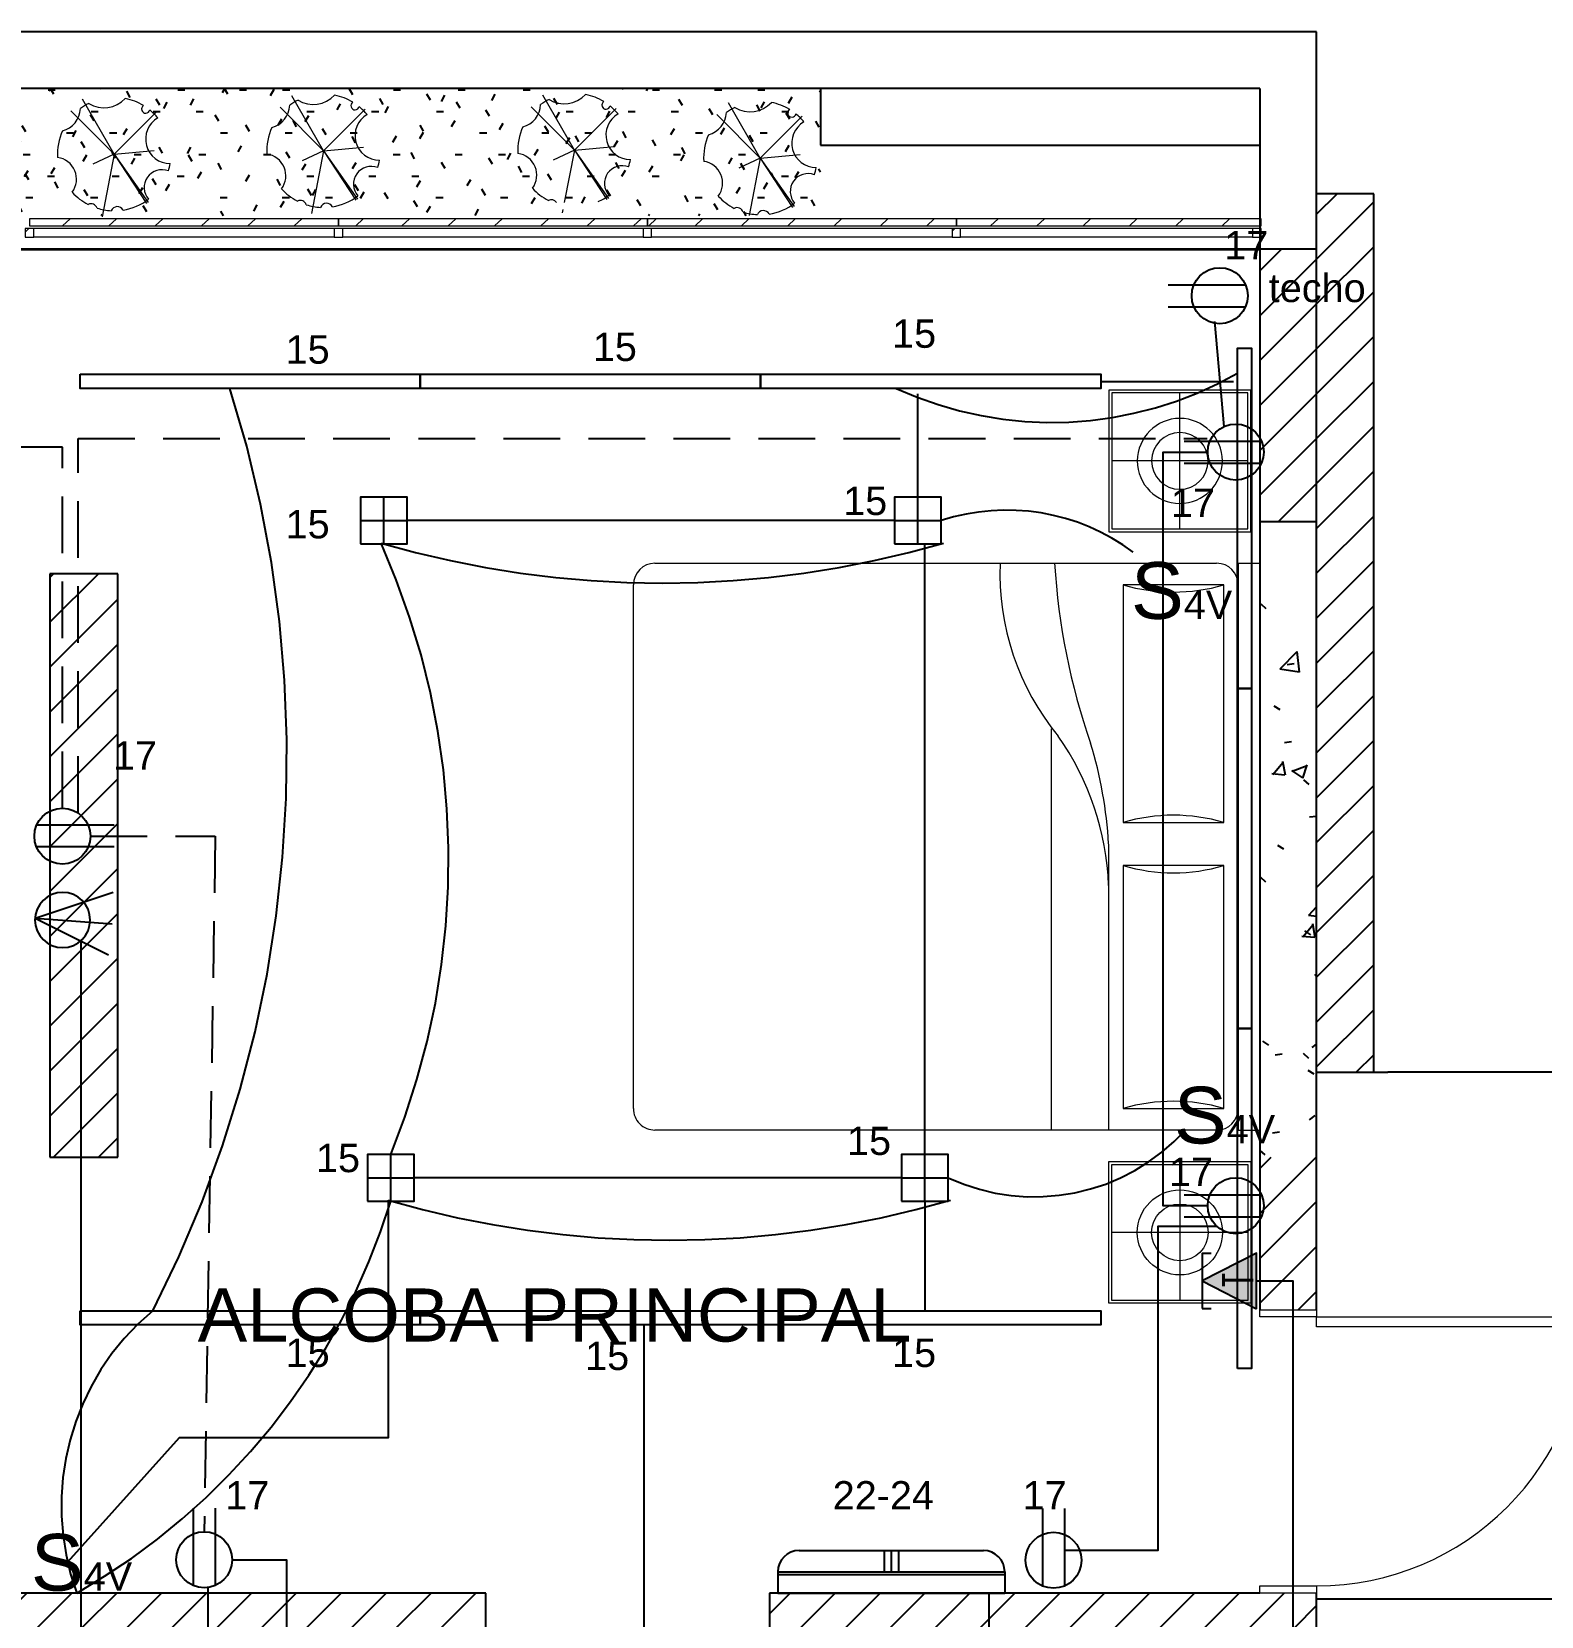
# Model space of a CAD drawing. Header units: inches. Extents: x 131 to 82119, y 71 to 16923.
# Drawn here: x 384.51 to 389.83, y 130.66 to 136.25 of the extents above; entities that cross this region are included whole.
import ezdxf
from ezdxf.enums import TextEntityAlignment as Align

# ---------------------------------------------------------------- set-up
doc = ezdxf.new("R2010")
doc.units = ezdxf.units.IN
doc.header["$MEASUREMENT"] = 0
doc.linetypes.add('HIDDEN', pattern=[9.525, 6.35, -3.175])
doc.linetypes.add('PISO', pattern=[0.3, 0.2, -0.1])
for name, color, linetype, lineweight in [('A-DOOR-____-MCUT', 31, 'Continuous', 18), ('A-DOOR-____-OTLN', 31, 'Continuous', 18), ('A-DOOR-FRAM-MCUT', 31, 'Continuous', 18), ('A-GLAZ-CURT-MCUT', 52, 'Continuous', 18), ('A-GLAZ-CURT-OTLN', 52, 'Continuous', 18), ('A-GLAZ-CWMG-MCUT', 51, 'Continuous', 18), ('A-GLAZ-CWMG-OTLN', 51, 'Continuous', 18), ('DUCTO-PARED O TECHO', 7, 'Continuous', 25), ('DUCTO-PISO', 7, 'PISO', 25), ('I-FURN-____-OTLN', 30, 'Continuous', 18), ('L-PLNT-____-OTLN', 71, 'Continuous', 18), ('RED-TELEFONO', 240, 'TELEFONO', 25), ('RED-TELEVISION', 84, 'TELEVISION', 25), ('RED-TELEVISIÓN', 84, 'TELEVISION', 25), ('RED-TELÉFONO', 240, 'TELEFONO', 25), ('SIMBOLOGIA', 150, 'Continuous', 25), ('SIMBOLOGÍA', 150, 'Continuous', 25)]:
    doc.layers.add(name, color=color, linetype=linetype, lineweight=lineweight)
for name, color, linetype in [('Arquitectonico', 253, 'Continuous'), ('INTERRUPTORES', 6, 'Continuous'), ('LAMPARAS', 20, 'Continuous'), ('Retorno', 5, 'HIDDEN')]:
    doc.layers.add(name, color=color, linetype=linetype)
doc.styles.add('Arial_2', font='arial.ttf', dxfattribs={"height": 0.089295})
doc.styles.add('ROMANS', font='romans.shx', dxfattribs={"width": 0.625})
doc.styles.get("Standard").update_dxf_attribs({"font": 'arial.ttf'})
doc.linetypes.add('TELEFONO', pattern='A,0.32,-0.12,["TEL",Standard,S=0.065,R=0,X=-0.065,Y=-0.0325],-0.14', length=0.58)
doc.linetypes.add('TELEVISION', pattern='A,0.32,-0.13,["TV",Standard,S=0.065,R=0,X=-0.065,Y=-0.0325],-0.13', length=0.58)
pattern_1 = [(45, (392.16384, 133.34242), (-0.079196, 0.079196), [])]

# ---------------------------------------------------------------- blocks, each defined once
blk = doc.blocks.new('System Panel - Glazed-1951075-ARQ-P2')
at = {"layer": 'A-GLAZ-CURT-OTLN'}
h = blk.add_hatch(dxfattribs=at)
h.set_pattern_fill('FP_15', color=8, style=0, pattern_type=2)
h.set_pattern_definition([(43.278, (7.056, -2.278), (-0.0767804, 0.08154), [])])
h.paths.add_polyline_path([(-0.5449, 0.0245), (0.5449, 0.0245), (0.5449, 0.0495), (-0.5449, 0.0495)], flags=0)
at = {"layer": 'A-GLAZ-CURT-MCUT'}
for p, q in [((0.5449, 0.0495), (-0.5449, 0.0495)), ((-0.5449, 0.0495), (-0.5449, 0.0245)), ((-0.5449, 0.0245), (0.5449, 0.0245)), ((0.5449, 0.0245), (0.5449, 0.0495))]:
    blk.add_line(p, q, dxfattribs=at)
blk = doc.blocks.new('System Panel - Glazed-V8-ARQ-P2')
at = {"layer": 'A-GLAZ-CURT-OTLN'}
h = blk.add_hatch(dxfattribs=at)
h.set_pattern_fill('FP_16', color=8, style=0, pattern_type=2)
h.set_pattern_definition([(43.278, (5.966, -2.278), (-0.0767804, 0.08154), [])])
h.paths.add_polyline_path([(-0.5449, 0.0245), (0.5449, 0.0245), (0.5449, 0.0495), (-0.5449, 0.0495)], flags=0)
at = {"layer": 'A-GLAZ-CURT-MCUT'}
for p, q in [((0.5449, 0.0495), (-0.5449, 0.0495)), ((-0.5449, 0.0495), (-0.5449, 0.0245)), ((-0.5449, 0.0245), (0.5449, 0.0245)), ((0.5449, 0.0245), (0.5449, 0.0495))]:
    blk.add_line(p, q, dxfattribs=at)
blk = doc.blocks.new('System Panel - Glazed-V9-ARQ-P2')
at = {"layer": 'A-GLAZ-CURT-OTLN'}
h = blk.add_hatch(dxfattribs=at)
h.set_pattern_fill('FP_17', color=8, style=0, pattern_type=2)
h.set_pattern_definition([(43.278, (4.876, -2.278), (-0.0767804, 0.08154), [])])
h.paths.add_polyline_path([(-0.5449, 0.0245), (0.5449, 0.0245), (0.5449, 0.0495), (-0.5449, 0.0495)], flags=0)
at = {"layer": 'A-GLAZ-CURT-MCUT'}
for p, q in [((0.5449, 0.0495), (-0.5449, 0.0495)), ((-0.5449, 0.0495), (-0.5449, 0.0245)), ((-0.5449, 0.0245), (0.5449, 0.0245)), ((0.5449, 0.0245), (0.5449, 0.0495))]:
    blk.add_line(p, q, dxfattribs=at)
blk = doc.blocks.new('System Panel - Glazed-V10-ARQ-P2')
at = {"layer": 'A-GLAZ-CURT-OTLN'}
h = blk.add_hatch(dxfattribs=at)
h.set_pattern_fill('FP_18', color=8, style=0, pattern_type=2)
h.set_pattern_definition([(43.278, (3.794, -2.278), (-0.0767804, 0.08154), [])])
h.paths.add_polyline_path([(-0.5374, 0.0245), (0.5374, 0.0245), (0.5374, 0.0495), (-0.5374, 0.0495)], flags=0)
at = {"layer": 'A-GLAZ-CURT-MCUT'}
for p, q in [((0.5374, 0.0495), (-0.5374, 0.0495)), ((-0.5374, 0.0495), (-0.5374, 0.0245)), ((-0.5374, 0.0245), (0.5374, 0.0245)), ((0.5374, 0.0245), (0.5374, 0.0495))]:
    blk.add_line(p, q, dxfattribs=at)
blk = doc.blocks.new('Puertas Revit Lisas - 1_00 x 2_70-1624332-ARQ-P2')
at = {"layer": 'A-DOOR-____-MCUT'}
for p, q in [((0.44, -0.096825), (0.475, -0.096825)), ((0.44, -1.046825), (0.44, -0.096825)), ((0.475, -0.096825), (0.475, -1.046825)), ((0.475, -1.046825), (0.44, -1.046825))]:
    blk.add_line(p, q, dxfattribs=at)
at = {"layer": 'A-DOOR-____-OTLN'}
blk.add_arc((0.475, -0.096825), 0.95, 180, 270, dxfattribs=at)
at = {"layer": 'A-DOOR-FRAM-MCUT'}
for p, q in [((-0.5, 0.103175), (-0.475, 0.103175)), ((-0.5, -0.096825), (-0.5, 0.103175)), ((-0.475, 0.103175), (-0.475, -0.096825)), ((0.475, 0.103175), (0.5, 0.103175)), ((0.475, -0.096825), (0.475, 0.103175)), ((0.5, 0.103175), (0.5, -0.096825)), ((-0.475, -0.096825), (-0.5, -0.096825)), ((0.5, -0.096825), (0.475, -0.096825))]:
    blk.add_line(p, q, dxfattribs=at)
blk = doc.blocks.new('M_RPC Plant - Tropical - Agave - 0_45 Meters-752007-ARQ-P2')
at = {"layer": 'L-PLNT-____-OTLN'}
for q in [(-0.1121, 0.1907), (-0.1531, 0.1496), (0.1474, 0.1437), (0.1412, 0.0087), (-0.0755, -0.0388), (-0.0429, -0.2245), (0.1136, -0.1784), (0.1196, -0.1743)]:
    blk.add_line((0.0001, -0.0036), q, dxfattribs=at)
for centre, radius, start, end in [((0.0001, -0.0036), 0.2, 116.6696, 126.6487), ((-0.0359, 0.2628), 0.1029, 238.4657, 316.9123), ((0.0001, -0.0036), 0.2, 58.808, 78.7084), ((-0.2035, 0.1601), 0.0842, 284.5761, 357.8078), ((0.1112, 0.1551), 0.0145, 121.2967, 348.7033), ((0.1972, 0.0492), 0.0863, 119.9838, 270.0162), ((0.0001, -0.0036), 0.2, 39.648, 51.192), ((0.0001, -0.0036), 0.2, 155.7352, 183.4024), ((-0.21, -0.0919), 0.0771, 323.3668, 82.226), ((0.0001, -0.0036), 0.2, 342.7424, 350.352), ((0.1685, -0.1215), 0.0628, 68.9276, 221.0724), ((0.0001, -0.0036), 0.2, 222.1904, 242.6209), ((0.0001, -0.0036), 0.2, 279.0058, 307.2576), ((-0.0817, -0.2008), 0.0221, 17.3648, 117.5876), ((0.0001, -0.0036), 0.2, 252.3315, 266.9942), ((0.011, -0.212), 0.0231, 28.1518, 157.8482)]:
    blk.add_arc(centre, radius, start, end, dxfattribs=at)
blk = doc.blocks.new('M_RPC Plant - Tropical - Agave - 0_45 Meters-V15-ARQ-P2')
at = {"layer": 'L-PLNT-____-OTLN'}
for q in [(-0.1121, 0.1907), (-0.1531, 0.1496), (0.1474, 0.1437), (0.1412, 0.0087), (-0.0755, -0.0388), (-0.0393, -0.206), (0.1136, -0.1784), (0.1196, -0.1743)]:
    blk.add_line((0.0001, -0.0036), q, dxfattribs=at)
for centre, radius, start, end in [((0.0001, -0.0036), 0.2, 116.6696, 126.6487), ((-0.0359, 0.2628), 0.1029, 238.4657, 316.9123), ((0.0001, -0.0036), 0.2, 58.808, 78.7084), ((-0.2035, 0.1601), 0.0842, 284.5761, 357.8078), ((0.1112, 0.1551), 0.0145, 121.2967, 348.7033), ((0.1972, 0.0492), 0.0863, 119.9838, 270.0162), ((0.0001, -0.0036), 0.2, 39.648, 51.192), ((0.0001, -0.0036), 0.2, 155.7352, 183.4024), ((-0.21, -0.0919), 0.0771, 323.3668, 82.226), ((0.0001, -0.0036), 0.2, 342.7424, 350.352), ((0.1685, -0.1215), 0.0628, 68.9276, 221.0724), ((0.0001, -0.0036), 0.2, 222.1904, 242.6209), ((0.0001, -0.0036), 0.2, 279.0058, 307.2576), ((-0.0817, -0.2008), 0.0221, 17.3648, 117.5876), ((0.0001, -0.0036), 0.2, 252.3315, 266.9942), ((0.011, -0.212), 0.0231, 28.1518, 157.8482)]:
    blk.add_arc(centre, radius, start, end, dxfattribs=at)
blk = doc.blocks.new('M_RPC Plant - Tropical - Agave - 0_45 Meters-V16-ARQ-P2')
at = {"layer": 'L-PLNT-____-OTLN'}
for p, q in [((0.0001, -0.0036), (-0.1121, 0.1907)), ((0.0001, -0.0036), (-0.1531, 0.1496)), ((0.0001, -0.0036), (0.1474, 0.1437)), ((0.0001, -0.0036), (0.1412, 0.0087)), ((0.0001, -0.0036), (-0.0755, -0.0388)), ((0.0001, -0.0036), (-0.0358, -0.1883)), ((0.0001, -0.0036), (0.1136, -0.1784)), ((0.0001, -0.0036), (0.1196, -0.1743)), ((-0.0407, -0.2134), (-0.0429, -0.2245))]:
    blk.add_line(p, q, dxfattribs=at)
for centre, radius, start, end in [((0.0001, -0.0036), 0.2, 116.6696, 126.6487), ((-0.0359, 0.2628), 0.1029, 238.4657, 316.9123), ((0.0001, -0.0036), 0.2, 58.808, 78.7084), ((-0.2035, 0.1601), 0.0842, 284.5761, 357.8078), ((0.1112, 0.1551), 0.0145, 121.2967, 348.7033), ((0.1972, 0.0492), 0.0863, 119.9838, 270.0162), ((0.0001, -0.0036), 0.2, 39.648, 51.192), ((0.0001, -0.0036), 0.2, 155.7352, 183.4024), ((-0.21, -0.0919), 0.0771, 323.3668, 82.226), ((0.0001, -0.0036), 0.2, 342.7424, 350.352), ((0.1685, -0.1215), 0.0628, 68.9276, 221.0724), ((0.0001, -0.0036), 0.2, 222.1904, 242.6209), ((0.0001, -0.0036), 0.2, 294.7565, 307.2576), ((-0.0817, -0.2008), 0.0221, 33.4312, 117.5876)]:
    blk.add_arc(centre, radius, start, end, dxfattribs=at)
blk = doc.blocks.new('Rectangular Mullion - 30mm Square-1951077-ARQ-P2')
at = {"layer": 'A-GLAZ-CWMG-MCUT'}
for p, q in [((-0.03, 0.015), (0, 0.015)), ((-0.03, -0.015), (-0.03, 0.015)), ((0, 0.015), (0, -0.015)), ((0, -0.015), (-0.03, -0.015))]:
    blk.add_line(p, q, dxfattribs=at)
blk = doc.blocks.new('Rectangular Mullion - 30mm Square-1951071-ARQ-P2')
at = {"layer": 'A-GLAZ-CWMG-OTLN'}
h = blk.add_hatch(dxfattribs=at)
h.set_pattern_fill('FP_26', color=8, style=0, pattern_type=2)
h.set_pattern_definition([(316.722, (7.601, 2.278), (0.0767804, 0.08154), [])])
h.paths.add_polyline_path([(-0.015, 0.015), (0.015, 0.015), (0.015, -0.015), (-0.015, -0.015)], flags=0)
at = {"layer": 'A-GLAZ-CWMG-MCUT'}
for p, q in [((-0.015, 0.015), (0.015, 0.015)), ((-0.015, -0.015), (-0.015, 0.015)), ((0.015, 0.015), (0.015, -0.015)), ((0.015, -0.015), (-0.015, -0.015))]:
    blk.add_line(p, q, dxfattribs=at)
blk = doc.blocks.new('Rectangular Mullion - 30mm Square-V19-ARQ-P2')
at = {"layer": 'A-GLAZ-CWMG-MCUT'}
for p, q in [((-0.015, 0.015), (0.015, 0.015)), ((-0.015, -0.015), (-0.015, 0.015)), ((0.015, 0.015), (0.015, -0.015)), ((0.015, -0.015), (-0.015, -0.015))]:
    blk.add_line(p, q, dxfattribs=at)
blk = doc.blocks.new('Rectangular Mullion - 30mm Square-V20-ARQ-P2')
at = {"layer": 'A-GLAZ-CWMG-MCUT'}
for p, q in [((-0.015, 0.015), (0.015, 0.015)), ((-0.015, -0.015), (-0.015, 0.015)), ((0.015, 0.015), (0.015, -0.015)), ((0.015, -0.015), (-0.015, -0.015))]:
    blk.add_line(p, q, dxfattribs=at)
blk = doc.blocks.new('Rectangular Mullion - 30mm Square-V21-ARQ-P2')
at = {"layer": 'A-GLAZ-CWMG-OTLN'}
h = blk.add_hatch(dxfattribs=at)
h.set_pattern_fill('FP_27', color=8, style=0, pattern_type=2)
h.set_pattern_definition([(316.722, (4.332, 2.278), (0.0767804, 0.08154), [])])
h.paths.add_polyline_path([(-0.015, 0.015), (0.015, 0.015), (0.015, -0.015), (-0.015, -0.015)], flags=0)
at = {"layer": 'A-GLAZ-CWMG-MCUT'}
for p, q in [((-0.015, 0.015), (0.015, 0.015)), ((-0.015, -0.015), (-0.015, 0.015)), ((0.015, 0.015), (0.015, -0.015)), ((0.015, -0.015), (-0.015, -0.015))]:
    blk.add_line(p, q, dxfattribs=at)
blk = doc.blocks.new('Rectangular Mullion - 30mm Square-1951072-ARQ-P2')
at = {"layer": 'A-GLAZ-CWMG-OTLN'}
for p, q in [((-6.5921, 2.0961), (-7.6514, 2.0642)), ((-6.5912, 2.0661), (-7.6505, 2.0342))]:
    blk.add_line(p, q, dxfattribs=at)
blk = doc.blocks.new('Rectangular Mullion - 30mm Square-1951070-ARQ-P2')
at = {"layer": 'A-GLAZ-CWMG-OTLN'}
for p, q in [((-7.6814, 2.0633), (-8.7107, 2.0324)), ((-7.6805, 2.0333), (-8.7098, 2.0024))]:
    blk.add_line(p, q, dxfattribs=at)
blk = doc.blocks.new('2000x2209.8')
at = {"layer": 'I-FURN-____-OTLN'}
for p, q in [((-1000, 0), (1000, 0)), ((-1000, -76.2), (-1000, 0)), ((1000, -76.2), (1000, 0)), ((-1000, -76.2), (1000, -76.2)), ((-1000, -2133.6), (-1000, -152.4)), ((-85.6, -127), (-923.8, -127)), ((-923.8, -127), (-923.8, -482.6)), ((-85.6, -482.6), (-85.6, -127)), ((923.8, -127), (66.8, -127)), ((66.8, -127), (66.8, -482.6)), ((923.8, -482.6), (923.8, -127)), ((1000, -152.4), (1000, -2133.6)), ((-923.8, -482.6), (-85.6, -482.6)), ((66.8, -482.6), (923.8, -482.6)), ((-9.4, -533.4), (1000, -533.4)), ((-415.8, -736.6), (1000, -736.6)), ((923.8, -2209.8), (-923.8, -2209.8))]:
    blk.add_line(p, q, dxfattribs=at)
for centre, radius, start, end in [((-923.8, -152.4), 76.2, 90, 180), ((923.8, -152.4), 76.2, 0, 90), ((-1533.4, -304.8), 635, 343.7398, 16.2602), ((524, -304.8), 635, 163.7398, 196.2602), ((-542.8, -304.8), 635, 343.7398, 16.2602), ((1533.4, -304.8), 635, 163.7398, 196.2602), ((178.6, -1527.6), 995.1, 92.4281, 124.8719), ((78.3, -2052.2), 1521.3, 93.3065, 106.9429), ((-1137.6, 1615), 2343, 273.3665, 289.2534), ((-961.9, -19.1), 897.6, 267.5673, 309.5461), ((-923.8, -2133.6), 76.2, 180, 270), ((923.8, -2133.6), 76.2, 270, 0)]:
    blk.add_arc(centre, radius, start, end, dxfattribs=at)
blk = doc.blocks.new('MESA DE NOCHE')
at = {"layer": 'I-FURN-____-OTLN'}
for p, q in [((3304.8362, 1490.6446), (3305.3362, 1490.6446)), ((3304.8362, 1490.1446), (3304.8362, 1490.6446)), ((3304.8362, 1490.5684), (3304.8362, 1490.6446)), ((3304.8462, 1490.6346), (3305.3262, 1490.6346)), ((3304.8462, 1490.1546), (3304.8462, 1490.6346)), ((3305.0862, 1490.1546), (3305.0862, 1490.6346)), ((3305.3262, 1490.6346), (3305.3262, 1490.1546)), ((3305.3362, 1490.6446), (3305.3362, 1490.1446)), ((3305.3262, 1490.3946), (3304.8462, 1490.3946)), ((3305.3262, 1490.1546), (3304.8462, 1490.1546)), ((3305.3362, 1490.1446), (3304.8362, 1490.1446))]:
    blk.add_line(p, q, dxfattribs=at)
for radius in [0.15, 0.1]:
    blk.add_circle((3305.0862, 1490.3946), radius, dxfattribs=at)
blk = doc.blocks.new('TOMA')
at = {"layer": 'SIMBOLOGIA'}
for p, q in [((-0.0301, 0.2165), (-0.0301, 0.0062)), ((0.0294, 0.2165), (0.0294, 0.1463)), ((0.0294, 0.1463), (0.0294, 0.0059))]:
    blk.add_line(p, q, dxfattribs=at)
blk.add_circle((0, 0.0761), 0.0761, dxfattribs=at)
blk = doc.blocks.new('TV')
at = {"layer": 'RED-TELEVISION', "linetype": 'Continuous'}
for q in [(-0.2063, 0.0852), (-0.2103, 0), (-0.2063, -0.0852)]:
    blk.add_line((0, 0), q, dxfattribs=at)
blk.add_circle((-0.075, 0), 0.075, dxfattribs=at)
blk = doc.blocks.new('TEL')
at = {"layer": 'RED-TELEFONO', "linetype": 'Continuous'}
h = blk.add_hatch(color=256, dxfattribs=at)
h.dxf.hatch_style = 1
h.paths.add_polyline_path([(-0.1477, -0.0756), (0, 0), (-0.1477, 0.0756)])
for p, q in [((0, 0.075), (-0.0251, 0.075)), ((0, 0.075), (0, 0)), ((0, 0), (0, -0.075)), ((0, -0.075), (-0.0251, -0.075))]:
    blk.add_line(p, q, dxfattribs=at)
blk.add_lwpolyline([(-0.1477, -0.0756), (-0.1477, 0.0756), (0, 0)], close=True, dxfattribs=at)
at = {"layer": 'RED-TELEFONO', "color": 2, "linetype": 'TELEFONO', "style": 'ROMANS', "width": 0.7}
blk.add_text('T', height=0.08, rotation=270, dxfattribs=at).set_placement((-0.1384, 0.0022), align=Align.CENTER)
blk = doc.blocks.new('MINISPLIT')
at = {"layer": 'SIMBOLOGÍA'}
for p, q in [((-0.325, 0.15), (0.325, 0.15)), ((-0.025, 0.15), (-0.025, 0.075)), ((0, 0.15), (0, 0.075)), ((0.025, 0.15), (0.025, 0.075)), ((-0.4, 0.075), (-0.4, 0)), ((-0.4, 0.075), (0.4, 0.075)), ((-0.4, 0.065), (0.4, 0.065)), ((0.4, 0.075), (0.4, 0)), ((-0.4, 0), (0.4, 0))]:
    blk.add_line(p, q, dxfattribs=at)
for centre, start, end in [((-0.325, 0.075), 90, 180), ((0.325, 0.075), 0, 90)]:
    blk.add_arc(centre, 0.075, start, end, dxfattribs=at)

msp = doc.modelspace()

# ---------------------------------------------------------------- hatches: boundary and pattern name
at = {"layer": 'Arquitectonico'}
h = msp.add_hatch(dxfattribs=at)
h.set_pattern_fill('FP_23', color=256, angle=360, style=0, pattern_type=2)
h.set_pattern_definition([(360, (392.16384, 133.45834), (0.305, 0.076), [0.025, -0.203, 0.025, -0.203, -1.219]), (360, (392.16384, 133.45834), (0.305, 0.076), [-0.457, 0.025, -0.432, 0.025, -0.203, -0.533]), (360, (392.16384, 133.45834), (0.305, 0.076), [-1.143, 0.025, -0.127, 0.025, -0.356]), (120, (392.27784, 133.49634), (-0.2183179, 0.22613775), [0.025, -0.203, 0.025, -0.203, -1.219]), (120, (392.27784, 133.49634), (-0.2183179, 0.22613775), [-0.457, 0.025, -0.432, 0.025, -0.203, -0.533]), (120, (392.27784, 133.49634), (-0.2183179, 0.22613775), [-1.143, 0.025, -0.127, 0.025, -0.356]), (240, (392.31584, 133.64834), (-0.0866821, -0.30213775), [0.025, -0.203, 0.025, -0.203, -1.219]), (240, (392.31584, 133.64834), (-0.0866821, -0.30213775), [-0.457, 0.025, -0.432, 0.025, -0.203, -0.533]), (240, (392.31584, 133.64834), (-0.0866821, -0.30213775), [-1.143, 0.025, -0.127, 0.025, -0.356])])
h.paths.add_polyline_path([(383.4236, 135.5978), (387.2901, 135.5978), (387.2901, 136.0478), (383.4236, 136.0478), (383.4236, 135.5566)])
h = msp.add_hatch(dxfattribs=at)
h.set_pattern_fill('FP_1', color=256, angle=360, style=0, pattern_type=2)
h.set_pattern_definition(pattern_1)
h.paths.add_polyline_path([(389.2417, 132.5762), (389.2417, 135.6762), (389.0401, 135.6762), (389.0401, 132.5762)])
h = msp.add_hatch(dxfattribs=at)
h.set_pattern_fill('FP_1', color=256, angle=360, style=0, pattern_type=2)
h.set_pattern_definition(pattern_1)
h.paths.add_polyline_path([(389.0401, 134.5178), (389.0401, 135.4819), (388.8401, 135.4819), (388.8401, 134.5178)])
h = msp.add_hatch(dxfattribs=at)
h.set_pattern_fill('FP_2', color=256, angle=360, style=0, pattern_type=2)
h.set_pattern_definition([(50, (392.16384, 133.3424), (0.54643, -0.04731), [0.057, -0.629]), (355, (392.16384, 133.3424), (-0.10543, 0.57337), [0.046, -0.503]), (100.451, (392.20984, 133.3384), (0.440955, 0.52571), [0.049, -0.534]), (46.184, (392.16384, 133.4944), (0.81312, -0.12606), [0.086, -0.943]), (96.636, (392.23184, 133.4844), (0.712, 0.74225), [0.073, -0.801]), (351.184, (392.1638, 133.4944), (0.71223, 0.74262), [0.069, -0.754]), (21, (392.23984, 133.4564), (0.454985, -0.30629), [0.057, -0.629]), (326, (392.23984, 133.4564), (0.185766, 0.55259), [0.046, -0.503]), (71.451, (392.27784, 133.4314), (0.640536, 0.246016), [0.049, -0.534]), (37.5, (392.16384, 133.34242), (0.009206, 0.254117), [0.025, -0.472, 0.025, -0.485, -0.505]), (37.5, (392.16384, 133.34242), (0.009206, 0.254117), [-1.007, 0.025, -0.48]), (7.5, (392.16384, 133.34242), (0.20046, 0.300738), [0.025, -0.266, 0.025, -0.46, -0.192]), (7.5, (392.16384, 133.34242), (0.20046, 0.300738), [-0.776, 0.025, -0.167]), (327.5, (391.99384, 133.34242), (0.406483, -0.017078), [0.025, -0.165, 0.025, -0.569, -0.789]), (327.5, (391.99384, 133.34242), (0.406483, -0.017078), [-0.785, 0.025, -0.764]), (317.5, (391.91784, 133.3424), (0.444, 0.076008), [0.025, -0.223, 0.025, -0.37, -0.56]), (317.5, (391.91784, 133.3424), (0.444, 0.076008), [-0.642, 0.025, -0.535])])
h.paths.add_polyline_path([(389.0401, 132.2762), (389.0401, 134.5178), (388.8401, 134.5178), (388.8401, 132.2762)], flags=0)
h = msp.add_hatch(dxfattribs=at)
h.set_pattern_fill('FP_1', color=256, angle=360, style=0, pattern_type=2)
h.set_pattern_definition([(45, (392.46267, 133.34242), (-0.079196, 0.079196), [])])
h.paths.add_polyline_path([(384.8124, 132.2762), (384.8124, 134.335), (384.5724, 134.335), (384.5724, 132.2762)])
h = msp.add_hatch(dxfattribs=at)
h.set_pattern_fill('FP_1', color=256, angle=360, style=0, pattern_type=2)
h.set_pattern_definition(pattern_1)
h.paths.add_polyline_path([(388.8401, 130.6182), (389.0401, 130.6182), (389.0401, 130.7382), (388.8401, 130.7382)], flags=0)
h.paths.add_polyline_path([(389.0401, 131.7382), (389.0401, 132.2762), (388.8401, 132.2762), (388.8401, 131.7382)], flags=0)
h = msp.add_hatch(dxfattribs=at)
h.set_pattern_fill('FP_1', color=256, angle=360, style=0, pattern_type=2)
h.set_pattern_definition(pattern_1)
h.paths.add_polyline_path([(385.9901, 130.6182), (385.9901, 130.7382), (384.1936, 130.7382), (384.1936, 130.6182), (384.9936, 130.6182)], flags=0)
h.paths.add_polyline_path([(383.1936, 130.6182), (383.1936, 130.7382), (383.0736, 130.7382), (383.0736, 130.6182)], flags=0)
h = msp.add_hatch(dxfattribs=at)
h.set_pattern_fill('FP_1', color=256, angle=360, style=0, pattern_type=2)
h.set_pattern_definition(pattern_1)
h.paths.add_polyline_path([(385.9901, 130.0182), (386.1101, 130.0182), (386.1101, 130.7382), (385.9901, 130.7382), (385.9901, 130.6182)], flags=0)
h = msp.add_hatch(dxfattribs=at)
h.set_pattern_fill('FP_1', color=256, angle=360, style=0, pattern_type=2)
h.set_pattern_definition(pattern_1)
h.paths.add_polyline_path([(388.3535, 130.6182), (388.8401, 130.6182), (388.8401, 130.7382), (387.1101, 130.7382), (387.1101, 130.6182), (387.2301, 130.6182)], flags=0)

# ---------------------------------------------------------------- linework, layer by layer
for p, q in [((389.0401, 136.2478), (383.0736, 136.2478)), ((389.0401, 136.0414), (389.0401, 136.2478)), ((389.0401, 135.9319), (389.0401, 136.1319)), ((388.8401, 136.0478), (383.0736, 136.0478)), ((388.8401, 136.0478), (387.2901, 136.0478)), ((387.2901, 136.0478), (387.2901, 135.8478)), ((388.8401, 136.0478), (388.8401, 132.2762)), ((389.0401, 132.2762), (389.0401, 135.9319)), ((387.2901, 135.8478), (388.8401, 135.8478)), ((389.2417, 135.6762), (389.0401, 135.6762)), ((389.2417, 132.5762), (389.2417, 135.6762)), ((389.2417, 132.5762), (389.2417, 135.6762)), ((383.4236, 135.4819), (389.0401, 135.4819)), ((388.8426, 135.4778), (383.4236, 135.4778)), ((389.0401, 134.5178), (388.8401, 134.5178)), ((384.6924, 134.335), (384.5724, 134.335)), ((384.5724, 134.335), (384.5724, 132.2762)), ((384.8124, 134.335), (384.6924, 134.335)), ((384.8124, 132.2762), (384.8124, 134.335)), ((389.0401, 132.5762), (389.2917, 132.5762)), ((390.4901, 132.5762), (389.2917, 132.5762)), ((384.5724, 132.2762), (384.6924, 132.2762)), ((384.6924, 132.2762), (384.8124, 132.2762)), ((388.8401, 132.2762), (388.8401, 131.7382)), ((389.0401, 131.7382), (389.0401, 132.2762)), ((386.1101, 130.7382), (384.1936, 130.7382)), ((386.1101, 130.0182), (386.1101, 130.7382)), ((388.8401, 130.7382), (387.1101, 130.7382)), ((387.1101, 130.7382), (387.1101, 130.0182)), ((389.0401, 130.6182), (389.0401, 130.7382)), ((390.9266, 130.7172), (389.0401, 130.7172))]:
    msp.add_line(p, q, dxfattribs=at)
at = {"layer": 'DUCTO-PARED O TECHO'}
for points in [[(388.7139, 134.8545), (388.6808, 135.2252)], [(388.2786, 135.014), (388.7468, 135.014)], [(387.634, 134.605), (387.634, 134.9702)], [(388.6562, 132.1052), (388.4987, 132.1052), (388.4987, 134.7646), (388.6562, 134.7646)], [(387.5516, 134.5226), (385.8321, 134.5226)], [(387.6588, 132.2863), (387.6588, 134.4396)], [(387.5765, 132.2039), (385.8569, 132.2039)], [(385.7652, 132.1243), (385.7652, 131.2855), (385.0285, 131.2855), (384.6349, 130.847)], [(387.6588, 132.1216), (387.6588, 131.7344)], [(388.6885, 132.0321), (388.4803, 132.0321), (388.4803, 130.8885), (388.1504, 130.8885)], [(386.6679, 130.1064), (386.6679, 131.6844)], [(384.2621, 129.8072), (384.4536, 129.8072), (384.4536, 130.5284), (385.1305, 130.5284), (385.1305, 130.7582)], [(387.8837, 130.7382), (387.8837, 128.5578), (388.519, 128.5578)]]:
    msp.add_lwpolyline(points, dxfattribs=at)
msp.add_lwpolyline([(385.2153, 130.856), (385.407, 130.856), (385.407, 128.0371), (386.1714, 128.0371), (386.1714, 127.4616), (386.575, 127.4616, 1), (386.7463, 127.4616), (388.2265, 127.4616), (388.4144, 127.2364)], format="xyb", dxfattribs=at)
at = {"layer": 'DUCTO-PISO'}
for points in [[(384.6165, 133.508), (384.6165, 134.7823), (383.6249, 134.7823)], [(384.6719, 133.491), (384.6719, 134.8122), (388.6542, 134.8122)], [(384.7153, 133.4092), (385.1558, 133.4092), (385.1165, 130.9548)]]:
    msp.add_lwpolyline(points, dxfattribs=at)
at = {"layer": 'LAMPARAS'}
for p, q in [((385.8321, 134.605), (385.6674, 134.605)), ((385.6674, 134.605), (385.6674, 134.4403)), ((385.7498, 134.4403), (385.7498, 134.605)), ((387.7164, 134.605), (387.5516, 134.605)), ((387.5516, 134.605), (387.5516, 134.4403)), ((387.634, 134.4403), (387.634, 134.605)), ((385.6674, 134.5226), (385.8321, 134.5226)), ((387.5516, 134.5226), (387.7164, 134.5226)), ((385.6674, 134.4403), (385.8321, 134.4403)), ((387.5516, 134.4403), (387.7164, 134.4403)), ((385.8569, 132.2863), (385.6922, 132.2863)), ((385.6922, 132.2863), (385.6922, 132.1216)), ((385.7746, 132.1216), (385.7746, 132.2863)), ((387.7412, 132.2863), (387.5765, 132.2863)), ((387.5765, 132.2863), (387.5765, 132.1216)), ((387.6588, 132.1216), (387.6588, 132.2863)), ((385.6922, 132.2039), (385.8569, 132.2039)), ((387.5765, 132.2039), (387.7412, 132.2039)), ((385.6922, 132.1216), (385.8569, 132.1216)), ((387.5765, 132.1216), (387.7412, 132.1216))]:
    msp.add_line(p, q, dxfattribs=at)
for points in [[(388.7608, 133.9305), (388.7608, 135.1305), (388.8108, 135.1305), (388.8108, 133.9305)], [(384.6786, 135.039), (385.8786, 135.039), (385.8786, 134.989), (384.6786, 134.989)], [(385.8786, 135.039), (387.0786, 135.039), (387.0786, 134.989), (385.8786, 134.989)], [(387.0786, 135.039), (388.2786, 135.039), (388.2786, 134.989), (387.0786, 134.989)], [(385.6674, 134.4403), (385.8321, 134.4403), (385.8321, 134.605), (385.6674, 134.605)], [(387.5516, 134.4403), (387.7164, 134.4403), (387.7164, 134.605), (387.5516, 134.605)], [(388.7608, 132.7305), (388.7608, 133.9305), (388.8108, 133.9305), (388.8108, 132.7305)], [(388.7608, 131.5305), (388.7608, 132.7305), (388.8108, 132.7305), (388.8108, 131.5305)], [(385.6922, 132.1216), (385.8569, 132.1216), (385.8569, 132.2863), (385.6922, 132.2863)], [(387.5765, 132.1216), (387.7412, 132.1216), (387.7412, 132.2863), (387.5765, 132.2863)], [(384.6786, 131.7344), (385.8786, 131.7344), (385.8786, 131.6844), (384.6786, 131.6844)], [(385.8786, 131.7344), (387.0786, 131.7344), (387.0786, 131.6844), (385.8786, 131.6844)], [(387.0786, 131.7344), (388.2786, 131.7344), (388.2786, 131.6844), (387.0786, 131.6844)]]:
    msp.add_lwpolyline(points, close=True, dxfattribs=at)
at = {"layer": 'RED-TELEVISIÓN'}
msp.add_lwpolyline([(384.6809, 133.0396), (384.6809, 128.2791), (388.6205, 128.2791)], dxfattribs=at)
at = {"layer": 'RED-TELÉFONO'}
msp.add_lwpolyline([(388.8281, 131.8398), (388.9562, 131.8398), (388.9562, 128.355), (388.6642, 128.355)], dxfattribs=at)
at = {"layer": 'Retorno'}
for centre, radius, start, end in [((388.1067, 136.1863), 1.3172, 245.3664, 299.7743), ((381.117, 133.6927), 4.291, 332.847, 17.584), ((387.9476, 133.8144), 0.745, 53.2586, 108.0827), ((386.7321, 137.8601), 3.5581, 253.8149, 286.1851), ((383.2366, 133.3246), 2.7422, 337.7502, 24.0686), ((388.0452, 132.8548), 0.7184, 244.9634, 317.9617), ((383.4759, 132.8269), 2.4044, 299.6944, 342.9428), ((386.757, 135.5414), 3.5581, 253.8149, 286.1851), ((385.5086, 131.0459), 0.8961, 129.7946, 200.0827)]:
    msp.add_arc(centre, radius, start, end, dxfattribs=at)

# ---------------------------------------------------------------- block references
at = {"layer": 'Arquitectonico'}
for name, p in [('M_RPC Plant - Tropical - Agave - 0_45 Meters-752007-ARQ-P2', (384.7991, 135.8194)), ('M_RPC Plant - Tropical - Agave - 0_45 Meters-752007-ARQ-P2', (385.5374, 135.8313)), ('M_RPC Plant - Tropical - Agave - 0_45 Meters-V16-ARQ-P2', (386.4226, 135.8335)), ('M_RPC Plant - Tropical - Agave - 0_45 Meters-V15-ARQ-P2', (387.078, 135.8056)), ('System Panel - Glazed-1951075-ARQ-P2', (385.0451, 135.5378)), ('System Panel - Glazed-V8-ARQ-P2', (386.1349, 135.5378)), ('System Panel - Glazed-V9-ARQ-P2', (387.2247, 135.5378)), ('System Panel - Glazed-V10-ARQ-P2', (388.307, 135.5378))]:
    msp.add_blockref(name, p, dxfattribs=at)
at = {"layer": 'Arquitectonico', "extrusion": (0, 0, -1), "rotation": 180}
for name, p in [('Rectangular Mullion - 30mm Square-1951071-ARQ-P2', (-384.5002, 135.5378)), ('Rectangular Mullion - 30mm Square-V19-ARQ-P2', (-385.59, 135.5378)), ('Rectangular Mullion - 30mm Square-V20-ARQ-P2', (-386.6798, 135.5378)), ('Rectangular Mullion - 30mm Square-V21-ARQ-P2', (-387.7696, 135.5378)), ('Rectangular Mullion - 30mm Square-1951077-ARQ-P2', (-388.8444, 135.5378))]:
    msp.add_blockref(name, p, dxfattribs=at)
at = {"layer": 'Arquitectonico'}
for name, p, rotation in [('Rectangular Mullion - 30mm Square-1951072-ARQ-P2', (392.1011, 133.2595), 358.2775912640881), ('Rectangular Mullion - 30mm Square-1951072-ARQ-P2', (393.1909, 133.2595), 358.2775912640881), ('Rectangular Mullion - 30mm Square-1951072-ARQ-P2', (394.2807, 133.2595), 358.2775912640881), ('Rectangular Mullion - 30mm Square-1951070-ARQ-P2', (396.4302, 133.2595), 358.2775912640881), ('MESA DE NOCHE', (1878.9525, -3173.0753), 90), ('Puertas Revit Lisas - 1_00 x 2_70-1624332-ARQ-P2', (388.9433, 131.2382), 90)]:
    msp.add_blockref(name, p, dxfattribs=dict(at, rotation=rotation))
at = {"layer": 'Arquitectonico', "xscale": -1, "rotation": 90}
msp.add_blockref('MESA DE NOCHE', (1878.9525, 3439.8193), dxfattribs=at)
at = {"layer": 'Arquitectonico', "xscale": 0.001, "yscale": 0.001, "zscale": 0.001, "rotation": 269.9999999999999}
msp.add_blockref('2000x2209.8', (388.8401, 133.372), dxfattribs=at)
at = {"layer": 'RED-TELEVISIÓN', "xscale": -1.298294613379909, "yscale": 1.29829461337991, "zscale": 1.29829461337991, "rotation": 355.7850604267919}
msp.add_blockref('TV', (384.52, 133.1203), dxfattribs=at)
at = {"layer": 'RED-TELÉFONO', "xscale": -1.29829461337991, "yscale": 1.298294613379902, "zscale": 1.298294613379902}
msp.add_blockref('TEL', (388.6363, 131.8398), dxfattribs=at)
at = {"layer": 'SIMBOLOGIA', "xscale": 1.29829461337991, "yscale": 1.29829461337991, "zscale": 1.29829461337991}
for p, rotation in [((388.7972, 135.316), 89.9999999999176), ((388.8538, 134.7646), 89.9999999999176), ((384.5177, 133.4092), 270), ((388.8538, 132.1052), 90)]:
    msp.add_blockref('TOMA', p, dxfattribs=dict(at, rotation=rotation))
for p in [(385.1165, 130.7572), (388.1123, 130.7554)]:
    msp.add_blockref('TOMA', p, dxfattribs=at)
at = {"layer": 'SIMBOLOGIA'}
msp.add_blockref('MINISPLIT', (387.5401, 130.7382), dxfattribs=at)

# ---------------------------------------------------------------- texts
for s, p in [('17', (388.7923, 135.4448)), ('techo', (389.0424, 135.2936)), ('15', (387.6205, 135.1324)), ('15', (385.4814, 135.0763)), ('15', (386.565, 135.0857)), ('15', (387.448, 134.5422)), ('17', (388.6041, 134.5351)), ('15', (385.4814, 134.4598)), ('17', (384.872, 133.6437)), ('15', (387.4616, 132.2842)), ('15', (385.5885, 132.2235)), ('17', (388.5973, 132.1748)), ('15', (385.4814, 131.536)), ('15', (387.6205, 131.536)), ('15', (386.5379, 131.5253)), ('17', (385.2688, 131.0332)), ('22-24', (387.512, 131.0332)), ('17', (388.0808, 131.0332))]:
    msp.add_text(s, height=0.1).set_placement(p, align=Align.CENTER)
at = {"layer": 'Arquitectonico', "insert": (385.0936, 131.8131), "char_height": 0.1875, "width": 3.042404, "attachment_point": 1, "style": 'Arial_2'}
msp.add_mtext('ALCOBA PRINCIPAL', dxfattribs=at)
at = {"layer": 'INTERRUPTORES', "char_height": 0.2, "attachment_point": 1}
for insert in [(388.3855, 134.3759), (388.5367, 132.5247), (384.5053, 130.9468)]:
    msp.add_mtext_dynamic_manual_height_columns('\\pt0.0082306;S{\\H0.5x;4V}', width=0.353086, gutter_width=12.5, heights=[0], dxfattribs=dict(at, insert=insert))

doc.saveas('drawing.dxf')
